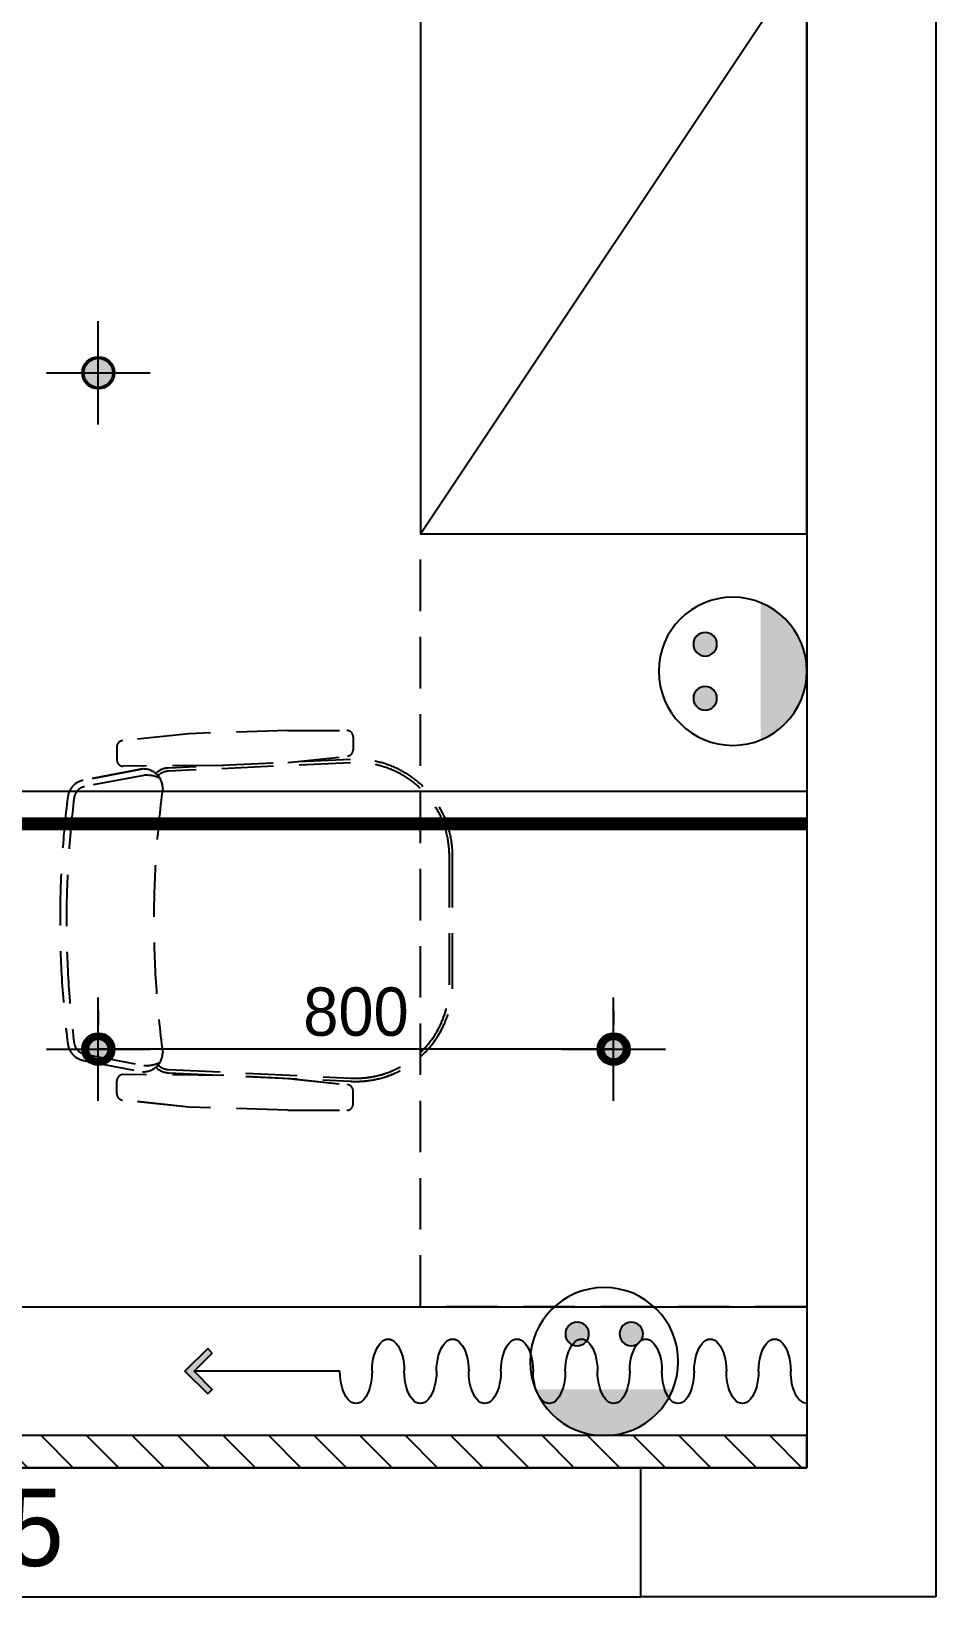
# Model space of a CAD drawing. Header units: inches. Extents: x -63256 to 33689, y -34490 to 100230.
# Drawn here: x 8783 to 10187, y 1684 to 4114 of the extents above; entities that cross this region are included whole.
import ezdxf

# ---------------------------------------------------------------- set-up
doc = ezdxf.new("R2010")
doc.units = ezdxf.units.IN
doc.header["$LTSCALE"] = 100
doc.header["$MEASUREMENT"] = 0
doc.linetypes.add('DH-HID2', pattern=[1.2, 0.8, -0.4])
doc.linetypes.add('HID', pattern=[2.5, 1.5, -1])
for name, color, linetype in [('0-ELC TEXT', 7, 'Continuous'), ('01. F-소품', 3, 'Continuous'), ('06-FUR', 6, 'Continuous'), ('06-LIGHT', 4, 'Continuous'), ('07-DIM WAL', 5, 'Continuous'), ('3.기호.계단선', 30, 'Continuous'), ('C-WIN', 4, 'Continuous'), ('FU-FURM', 251, 'DH-HID2'), ('RC-LIGHT', 7, 'Continuous'), ('도면층2', 2, 'Continuous'), ('설비', 140, 'Continuous')]:
    doc.layers.add(name, color=color, linetype=linetype)
doc.styles.add('스타일1', font='')
doc.styles.add('코레일둥고', font='')
doc.styles.get('스타일1').set_extended_font_data('HYwulM')
doc.styles.get('코레일둥고').set_extended_font_data('Korail Round Gothic Medium')
doc.dimstyles.new('30', dxfattribs={"dimscale": 30, "dimtxt": 2.5, "dimasz": 2.5, "dimexe": 1.25, "dimexo": 2, "dimtad": 1, "dimdec": 0, "dimtxsty": '스타일1', "dimblk": 'DOTSMALL', "dimcen": 2.5, "dimclrd": 1, "dimclre": 1, "dimclrt": 2, "dimadec": 0, "dimazin": 0, "dimtfac": 1, "dimtix": 1, "dimtmove": 0, "dimatfit": 3, "dimldrblk": 'DOTSMALL', "dimfxl": 1.25, "dimarcsym": 0})

# ---------------------------------------------------------------- blocks, each defined once
blk = doc.blocks.new('vuidauseh')
at = {"layer": 'C-WIN'}
blk.add_lwpolyline([(-43552, 1883.6), (-46037, 1883.6), (-46037, 1683.6), (-43552, 1683.6)], close=True, dxfattribs=at)
at = {"layer": '도면층2'}
for p, q in [((-43094.5, 6533.6), (-43094.5, 3083.6)), ((-43294.5, 6333.6), (-43294.5, 1883.6)), ((-43094.5, 3083.6), (-43094.5, 1683.6)), ((-43294.5, 1883.6), (-43552, 1883.6)), ((-43552, 1683.6), (-43552, 1883.6)), ((-43094.5, 1683.6), (-43552, 1683.6))]:
    blk.add_line(p, q, dxfattribs=at)
at = {"layer": '0-ELC TEXT', "style": '코레일둥고'}
blk.add_text('2485*1245', height=120, dxfattribs=at).set_placement((-45207.7, 1731.1))
blk = doc.blocks.new('VUDASAUSEH')
at = {"layer": '3.기호.계단선'}
h = blk.add_hatch(dxfattribs=at)
h.set_pattern_fill('_USER', color=256, scale=50, angle=135, pattern_type=0)
h.set_pattern_definition([(135, (72584.06, -240750.68), (-35.355339, -35.355339), [])])
h.paths.add_polyline_path([(-15813.2, -16536.4), (-15813.2, -16486.4), (-18813.2, -16486.4), (-18813.2, -16536.4)])
at = {"layer": '06-FUR', "color": 8}
blk.add_lwpolyline([(-15813.2, -12086.4), (-16413.2, -12086.4), (-16413.2, -15086.4), (-15813.2, -15086.4)], close=True, dxfattribs=at)
blk.add_lwpolyline([(-16413.2, -15086.4), (-15813.2, -14186.4), (-16413.2, -14186.4)], dxfattribs=at)
at = {"layer": '3.기호.계단선'}
blk.add_lwpolyline([(-15813.2, -16536.4), (-15813.2, -16486.4), (-18813.2, -16486.4), (-18813.2, -16536.4), (-15813.2, -16536.4)], dxfattribs=at)
at = {"layer": 'FU-FURM', "color": 8}
for p, q in [((-16413.2, -16286.4), (-16413.2, -15086.4)), ((-16413.2, -15086.4), (-15813.2, -15086.4)), ((-15813.2, -15086.4), (-15813.2, -16286.4)), ((-16772.6, -15396.6), (-16875.6, -15407.4)), ((-16618.9, -15391.5), (-16772.6, -15396.6)), ((-16618.9, -15391.5), (-16527.6, -15391.5)), ((-16517.6, -15401.5), (-16517.6, -15421.5)), ((-16884.6, -15417.4), (-16884.6, -15437)), ((-16618.9, -15441.2), (-16526.6, -15431.5)), ((-16844.4, -15451.5), (-16936.5, -15469)), ((-16718.3, -15445.8), (-16874.5, -15447)), ((-16521.8, -15436.6), (-16804.3, -15449.9)), ((-16521.6, -15441.6), (-16804.1, -15454.9)), ((-16842.5, -15461.3), (-16934.6, -15478.8)), ((-16368.2, -15786.5), (-16368.2, -15586.4)), ((-16363.2, -15786.5), (-16363.2, -15586.4)), ((-16936.5, -15903.8), (-16844.4, -15921.4)), ((-16934.6, -15894), (-16842.5, -15911.5)), ((-16804.1, -15918), (-16521.6, -15931.2)), ((-16884.6, -15955.5), (-16884.6, -15935.8)), ((-16718.3, -15927), (-16874.5, -15925.8)), ((-16804.3, -15923), (-16521.8, -15936.2)), ((-16618.9, -15931.7), (-16526.6, -15941.3)), ((-16772.6, -15976.3), (-16875.6, -15965.4)), ((-16517.6, -15971.3), (-16517.6, -15951.3)), ((-16618.9, -15981.3), (-16772.6, -15976.3)), ((-16618.9, -15981.3), (-16527.6, -15981.3)), ((-15813.2, -16286.4), (-16413.2, -16286.4))]:
    blk.add_line(p, q, dxfattribs=at)
for centre, radius, start, end in [((-16874.6, -15417.4), 10, 96.0115, 180), ((-16527.6, -15401.5), 10, 0, 90), ((-16527.6, -15421.5), 10, 275.9772, 0), ((-16874.6, -15437), 10, 180, 270.446), ((-16843.2, -15481.4), 30, 0, 92.2827), ((-16803.1, -15479.8), 30, 92.2827, 134.1989), ((-16803.1, -15479.8), 25, 92.2827, 134.1989), ((-16513.2, -15586.4), 150, 48.1897, 93.2923), ((-16513.2, -15586.4), 145, 46.3972, 93.2923), ((-16930.9, -15498.5), 30, 100.7944, 172.8207), ((-16930.9, -15498.5), 20, 100.7944, 172.8207), ((-16838.6, -15510.5), 49.4, 64.8273, 94.5658), ((-16513.2, -15586.4), 150, 0, 48.1897), ((-15439, -15686.4), 1533.7, 172.8207, 187.1793), ((-15439, -15686.4), 1523.7, 172.8207, 187.1793), ((-15293.3, -15686.4), 1533.7, 172.3194, 187.6806), ((-16513.2, -15586.4), 145, 0, 46.3972), ((-16513.2, -15786.5), 145, 313.6028, 0), ((-16513.2, -15786.5), 150, 311.8103, 0), ((-16930.9, -15874.3), 30, 187.1793, 259.2056), ((-16930.9, -15874.3), 20, 187.1793, 259.2056), ((-16843.2, -15891.4), 30, 267.7173, 0), ((-16513.2, -15786.5), 145, 266.7077, 313.6028), ((-16838.6, -15862.3), 49.4, 265.4342, 295.1727), ((-16803.1, -15893), 30, 225.8011, 267.7173), ((-16803.1, -15893), 25, 225.8011, 267.7173), ((-16513.2, -15786.5), 150, 266.7077, 311.8103), ((-16874.6, -15935.8), 10, 89.554, 180), ((-16527.6, -15951.3), 10, 0, 84.0228), ((-16874.6, -15955.5), 10, 180, 263.9885), ((-16527.6, -15971.3), 10, 270, 0)]:
    blk.add_arc(centre, radius, start, end, dxfattribs=at)
blk.add_blockref('vuidauseh', (27481.3, -18420))
blk = doc.blocks.new('F-603')
at = {"layer": 'FU-FURM'}
for p, q in [((0, -1200), (0, 0)), ((0, 0), (600, 0)), ((600, 0), (600, -1200)), ((704.4, -315.1), (704.4, -335.1)), ((805.7, -305.1), (714.4, -305.1)), ((805.7, -305.1), (959.5, -310.2)), ((959.5, -310.2), (1062.4, -321)), ((1071.4, -330.9), (1071.4, -350.6)), ((990.9, -368.4), (708.4, -355.2)), ((991.1, -363.5), (708.6, -350.2)), ((805.7, -354.8), (713.4, -345.1)), ((905.1, -359.4), (1061.3, -360.6)), ((1121.4, -392.4), (1029.3, -374.9)), ((1123.3, -382.6), (1031.2, -365)), ((550, -500), (550, -700)), ((555, -500), (555, -700)), ((1029.3, -825.1), (1121.4, -807.6)), ((1031.2, -835), (1123.3, -817.4)), ((708.4, -844.8), (990.9, -831.6)), ((708.6, -849.8), (991.1, -836.5)), ((805.7, -845.2), (713.4, -854.9)), ((905.1, -840.6), (1061.3, -839.4)), ((1071.4, -869.1), (1071.4, -849.4)), ((704.4, -884.9), (704.4, -864.9)), ((805.7, -894.9), (714.4, -894.9)), ((805.7, -894.9), (959.5, -889.8)), ((959.5, -889.8), (1062.4, -879)), ((600, -1200), (0, -1200))]:
    blk.add_line(p, q, dxfattribs=at)
for centre, radius, start, end in [((714.4, -315.1), 10, 90, 180), ((714.4, -335.1), 10, 180, 264.0228), ((1061.4, -330.9), 10, 0, 83.9885), ((700, -500), 150, 86.7077, 131.8103), ((700, -500), 145, 86.7077, 133.6028), ((989.9, -393.4), 30, 45.8011, 87.7173), ((1061.4, -350.6), 10, 269.554, 0), ((700, -500), 150, 131.8103, 180), ((989.9, -393.4), 25, 45.8011, 87.7173), ((1030, -395), 30, 87.7173, 180), ((1025.4, -424.1), 49.4, 85.4342, 115.1727), ((1117.7, -412.1), 30, 7.1793, 79.2056), ((700, -500), 145, 133.6028, 180), ((-519.9, -600), 1533.7, 352.3194, 7.6806), ((1117.7, -412.1), 20, 7.1793, 79.2056), ((-374.2, -600), 1523.7, 352.8207, 7.1793), ((-374.2, -600), 1533.7, 352.8207, 7.1793), ((700, -700), 150, 180, 228.1897), ((700, -700), 145, 180, 226.3972), ((1117.7, -787.9), 20, 280.7944, 352.8207), ((1117.7, -787.9), 30, 280.7944, 352.8207), ((700, -700), 145, 226.3972, 273.2923), ((700, -700), 150, 228.1897, 273.2923), ((989.9, -806.6), 25, 272.2827, 314.1989), ((1030, -805), 30, 180, 272.2827), ((1025.4, -775.9), 49.4, 244.8273, 274.5658), ((989.9, -806.6), 30, 272.2827, 314.1989), ((1061.4, -849.4), 10, 0, 90.446), ((714.4, -864.9), 10, 95.9772, 180), ((1061.4, -869.1), 10, 276.0115, 0), ((714.4, -884.9), 10, 180, 270)]:
    blk.add_arc(centre, radius, start, end, dxfattribs=at)
blk = doc.blocks.new('FFSFDF')
at = {"layer": '01. F-소품'}
blk.add_hatch(color=8, dxfattribs=at).paths.add_polyline_path([(1567672.9, 1746751.1), (1567679.9, 1746744.1), (1567715.3, 1746779.4), (1567679.9, 1746814.8), (1567672.9, 1746807.7), (1567701.2, 1746779.4)])
at = {"layer": '01. F-소품', "color": 8}
for p, q in [((1567672.9, 1746807.7), (1567679.9, 1746814.8)), ((1567474.8, 1746779.4), (1567701.2, 1746779.4)), ((1567672.9, 1746751.1), (1567679.9, 1746744.1))]:
    blk.add_line(p, q, dxfattribs=at)
for points in [[(1567672.9, 1746807.7), (1567701.2, 1746779.4), (1567672.9, 1746751.1)], [(1567679.9, 1746814.8), (1567715.3, 1746779.4), (1567679.9, 1746744.1)]]:
    blk.add_lwpolyline(points, dxfattribs=at)
for centre, start_param, end_param in [((1566799.8, 1746779.4), 1.570796, 4.712389), ((1566899.8, 1746779.4), 1.570796, 4.712389), ((1566999.8, 1746779.4), 1.570796, 4.712389), ((1567099.8, 1746779.4), 1.570796, 4.712389), ((1567199.8, 1746779.4), 1.570796, 4.712389), ((1567299.8, 1746779.4), 1.570796, 4.712389), ((1567399.8, 1746779.4), 1.570796, 4.712389), ((1566749.8, 1746779.4), 6.283185, 7.853982), ((1566849.8, 1746779.4), 4.712389, 7.853982), ((1566949.8, 1746779.4), 4.712389, 7.853982), ((1567049.8, 1746779.4), 4.712389, 7.853982), ((1567149.8, 1746779.4), 4.712389, 7.853982), ((1567249.8, 1746779.4), 4.712389, 7.853982), ((1567349.8, 1746779.4), 4.712389, 7.853982), ((1567449.8, 1746779.4), 4.712389, 7.853982)]:
    blk.add_ellipse(centre, major_axis=(0, -50), ratio=0.5, start_param=start_param, end_param=end_param, dxfattribs=at)
blk = doc.blocks.new('TLSTJF')
at = {"layer": '설비'}
h = blk.add_hatch(color=10, dxfattribs=at)
edge = h.paths.add_edge_path()
edge.add_arc((-17018, -98621.5), 18.3, 0, 360)
h = blk.add_hatch(color=10, dxfattribs=at)
edge = h.paths.add_edge_path()
edge.add_arc((-16934, -98621.5), 18.3, 0, 360)
h = blk.add_hatch(color=10, dxfattribs=at)
edge = h.paths.add_edge_path()
edge.add_line((-16869.4, -98707.5), (-17082.7, -98707.5))
edge.add_ellipse((-16976, -98664.4), major_axis=(81.3, 81.3), ratio=1, start_angle=156.9578, end_angle=293.0422)
at = {"layer": '설비', "color": 10}
for centre, radius in [((-16976, -98664.4), 115), ((-17018, -98621.5), 18.3), ((-16934, -98621.5), 18.3)]:
    blk.add_circle(centre, radius, dxfattribs=at)
blk = doc.blocks.new('1')
at = {"linetype": 'Continuous'}
h = blk.add_hatch(color=4, dxfattribs=at)
h.dxf.hatch_style = 1
edge = h.paths.add_edge_path()
edge.add_arc((11539653.5, -14273503.8), 37.5, 0, 360)
at = {"color": 1, "linetype": 'Continuous'}
for p, q in [((11539653.5, -14273637.1), (11539653.5, -14273370.5)), ((11539520.2, -14273503.8), (11539786.8, -14273503.8))]:
    blk.add_line(p, q, dxfattribs=at)
at = {"color": 4, "linetype": 'Continuous'}
for radius in [41.5, 37.5]:
    blk.add_circle((11539653.5, -14273503.8), radius, dxfattribs=at)
blk = doc.blocks.new('_DOTSMALL')
at = {"color": 0, "linetype": 'ByBlock', "const_width": 0.5}
blk.add_lwpolyline([(-0.0625, 0, 1), (0.0625, 0, 1)], format="xyb", close=True, dxfattribs=at)
blk = doc.blocks.new('*D224')
at = {"layer": '07-DIM WAL', "color": 1, "lineweight": -2, "transparency": 16777216}
for p, q in [((8886.8, 2593.6), (8886.8, 2571.1)), ((9686.8, 2593.6), (9686.8, 2571.1)), ((9686.8, 2533.6), (8886.8, 2533.6))]:
    blk.add_line(p, q, dxfattribs=at)
at = {"layer": 'Defpoints', "color": 0, "transparency": 16777216}
for p in [(8886.8, 2533.6), (8886.8, 2533.6), (9686.8, 2533.6)]:
    blk.add_point(p, dxfattribs=at)
at = {"layer": '07-DIM WAL', "color": 1, "lineweight": -2, "transparency": 16777216, "xscale": 75, "yscale": 75, "zscale": 75, "rotation": 180}
blk.add_blockref('_DOTSMALL', (8886.8, 2533.6), dxfattribs=at)
at = {"layer": '07-DIM WAL', "color": 1, "lineweight": -2, "transparency": 16777216, "xscale": 75, "yscale": 75, "zscale": 75}
blk.add_blockref('_DOTSMALL', (9686.8, 2533.6), dxfattribs=at)
at = {"layer": '07-DIM WAL', "color": 2, "transparency": 16777216, "insert": (9286.8, 2591.4), "char_height": 75, "attachment_point": 5, "style": '스타일1'}
blk.add_mtext('800', dxfattribs=at)

msp = doc.modelspace()

# ---------------------------------------------------------------- linework, layer by layer
at = {"layer": '06-LIGHT'}
msp.add_line((9986.8, 2933.6), (6986.8, 2933.6), dxfattribs=at)
at = {"layer": '06-LIGHT', "color": 10, "linetype": 'HID', "const_width": 20}
msp.add_lwpolyline([(9986.8, 2883.6), (6986.8, 2883.6)], dxfattribs=at)
at = {"layer": '06-LIGHT'}
msp.add_lwpolyline([(6986.8, 1933.6), (6986.8, 2133.6), (9986.8, 2133.6), (9986.8, 1933.6)], dxfattribs=at)

# ---------------------------------------------------------------- block references
msp.add_blockref('VUDASAUSEH', (25800, 18420))
at = {"color": 0, "xscale": -1}
msp.add_blockref('FFSFDF', (1576736.6, -1744745.8), dxfattribs=at)
at = {"layer": 'FU-FURM', "rotation": 180}
msp.add_blockref('F-603', (9986.8, 2133.6), dxfattribs=at)
at = {"layer": 'RC-LIGHT', "xscale": 0.6024096385271789, "yscale": 0.6024096385271789, "zscale": 0.6024096385271789}
for p in [(-6942711.7, 8602079.9), (-6942711.7, 8601029.9), (-6941911.7, 8601029.9)]:
    msp.add_blockref('1', p, dxfattribs=at)
at = {"layer": '설비', "xscale": -1}
for p, rotation in [((-88792.6, -13855.7), 89.9999999999999), ((-7303.8, 100713), 359.9999999999999)]:
    msp.add_blockref('TLSTJF', p, dxfattribs=dict(at, rotation=rotation))

# ---------------------------------------------------------------- dimensions: what is measured, and where the dimension line sits
at = {"layer": '07-DIM WAL'}
dim = msp.add_linear_dim(base=(8886.8, 2533.6), p1=(9686.8, 2533.6), p2=(8886.8, 2533.6), dimstyle='30', dxfattribs=at)
dim.commit()
dim.dimension.update_dxf_attribs({"geometry": '*D224', "text_midpoint": (9286.8, 2591.4)})

doc.saveas('drawing.dxf')
